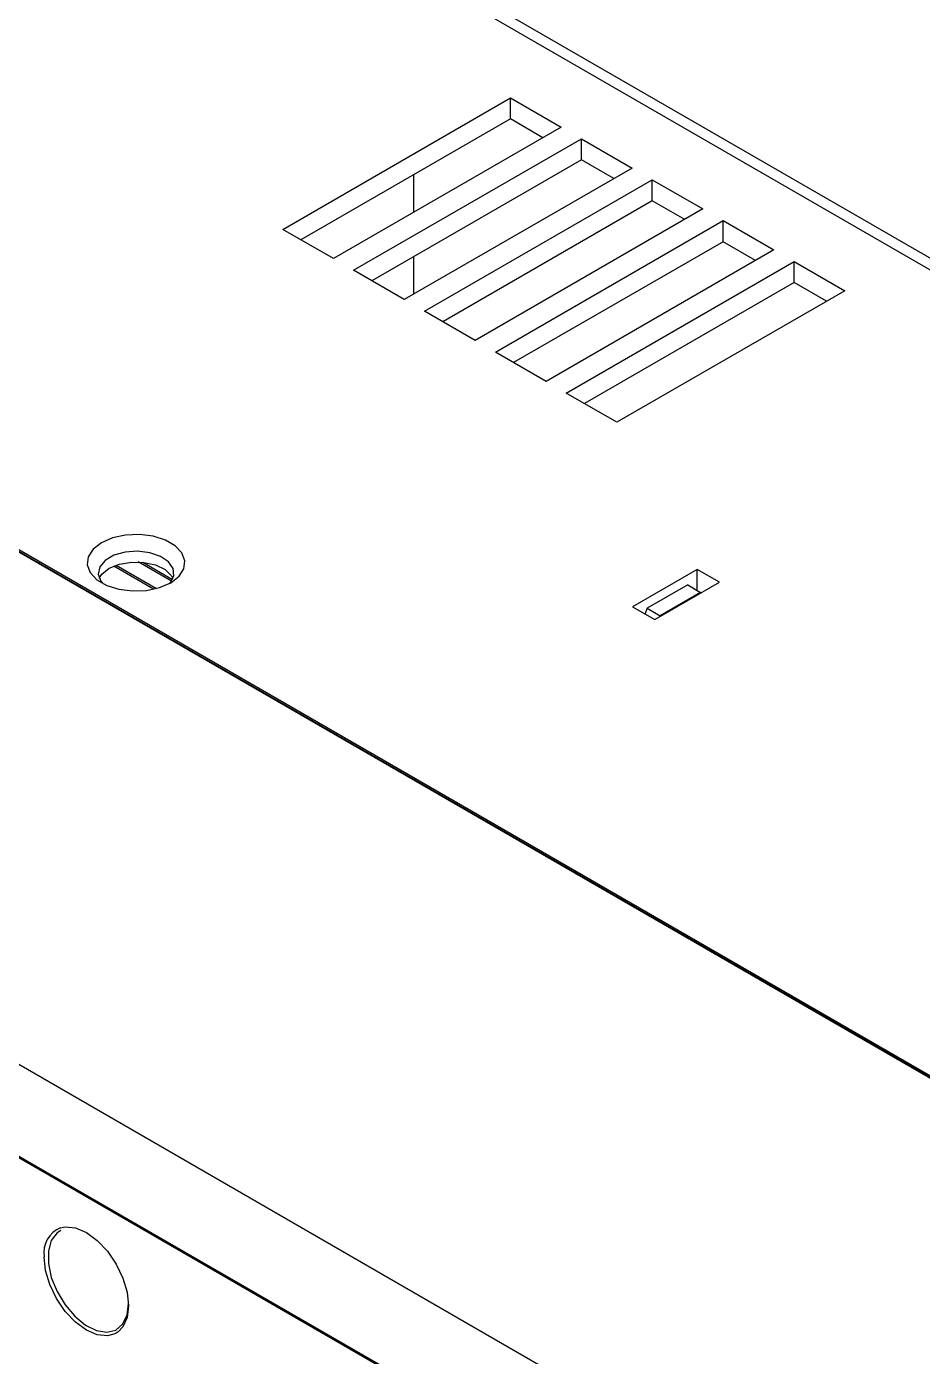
# Model space of a CAD drawing. Header units: inches. Extents: x 5 to 105, y 0 to 80.
# Drawn here: x 59.677 to 62.55, y 50.999 to 55.265 of the extents above; entities that cross this region are included whole.
import ezdxf

# ---------------------------------------------------------------- set-up
doc = ezdxf.new("R2010")
doc.units = ezdxf.units.IN
doc.header["$MEASUREMENT"] = 0

msp = doc.modelspace()

# ---------------------------------------------------------------- linework, layer by layer
for p, q in [((66.8489, 49.4243), (17.0335, 78.1821)), ((66.8533, 49.4246), (17.0379, 78.1825)), ((66.2057, 49.803), (17.7088, 77.7997)), ((15.5047, 77.4224), (65.3201, 48.6645)), ((65.4925, 52.8003), (22.9008, 77.388)), ((65.546, 52.8073), (22.9594, 77.3921)), ((15.4523, 77.1577), (65.2677, 48.3999)), ((15.4541, 77.1521), (65.2695, 48.3943)), ((60.4987, 54.6146), (61.2294, 55.0364)), ((61.2294, 55.0364), (61.3918, 54.9427)), ((61.2294, 54.9689), (61.2294, 55.0364)), ((61.2294, 54.9689), (60.5572, 54.5808)), ((61.3333, 54.9089), (61.2294, 54.9689)), ((61.3918, 54.9427), (60.6611, 54.5209)), ((60.726, 54.4834), (61.4567, 54.9052)), ((61.4567, 54.9052), (61.6191, 54.8114)), ((61.4567, 54.8377), (61.4567, 54.9052)), ((61.4567, 54.8377), (60.7845, 54.4496)), ((61.5606, 54.7777), (61.4567, 54.8377)), ((61.6191, 54.8114), (60.8884, 54.3896)), ((60.9181, 54.7892), (60.9181, 54.6692)), ((60.9534, 54.3521), (61.684, 54.7739)), ((61.684, 54.7739), (61.8464, 54.6802)), ((61.684, 54.7064), (61.684, 54.7739)), ((61.684, 54.7064), (61.0118, 54.3184)), ((61.7879, 54.6465), (61.684, 54.7064)), ((61.8464, 54.6802), (61.1157, 54.2584)), ((60.6611, 54.5209), (60.4987, 54.6146)), ((61.1807, 54.2209), (61.9114, 54.6427)), ((61.9114, 54.6427), (62.0737, 54.549)), ((61.9114, 54.5752), (61.9114, 54.6427)), ((61.9114, 54.5752), (61.2391, 54.1872)), ((62.0153, 54.5152), (61.9114, 54.5752)), ((60.9181, 54.5268), (60.9181, 54.4068)), ((62.0737, 54.549), (61.3431, 54.1272)), ((60.8884, 54.3896), (60.726, 54.4834)), ((61.408, 54.0897), (62.1387, 54.5115)), ((62.1387, 54.5115), (62.301, 54.4178)), ((62.1387, 54.444), (62.1387, 54.5115)), ((62.1387, 54.444), (61.4665, 54.0559)), ((62.2426, 54.384), (62.1387, 54.444)), ((62.301, 54.4178), (61.5704, 53.9959)), ((61.1157, 54.2584), (60.9534, 54.3521)), ((61.3431, 54.1272), (61.1807, 54.2209)), ((61.5704, 53.9959), (61.408, 54.0897)), ((59.9644, 53.5377), (60.0938, 53.463)), ((60.1417, 53.4865), (60.0352, 53.548)), ((60.0499, 53.547), (60.145, 53.4921)), ((60.0847, 53.4607), (59.9567, 53.5346)), ((61.8281, 53.524), (61.6202, 53.404)), ((61.8995, 53.4827), (61.8281, 53.524)), ((61.8281, 53.4566), (61.8281, 53.524)), ((61.7979, 53.4741), (61.668, 53.3991)), ((61.6917, 53.3628), (61.8995, 53.4827)), ((61.7979, 53.4741), (61.8388, 53.4504)), ((61.8388, 53.4504), (61.7089, 53.3754)), ((61.8412, 53.4491), (61.8388, 53.4504)), ((61.6202, 53.404), (61.6917, 53.3628)), ((61.668, 53.3991), (61.6603, 53.3809)), ((61.668, 53.3991), (61.7089, 53.3754)), ((61.7089, 53.3754), (61.7073, 53.3718))]:
    msp.add_line(p, q)
at = {"flags": 128}
for points in [[(60.1394, 53.4813), (60.1662, 53.5019), (60.1818, 53.5261), (60.185, 53.5518), (60.1755, 53.5771), (60.1541, 53.5997), (60.1225, 53.618), (60.0832, 53.6303), (60.0395, 53.6358), (59.9949, 53.634), (59.9531, 53.6249), (59.9173, 53.6095), (59.8905, 53.5888), (59.8749, 53.5646), (59.8717, 53.5389), (59.8812, 53.5137), (59.9026, 53.491), (59.9342, 53.4728), (59.9734, 53.4604), (60.0171, 53.4549), (60.0617, 53.4568), (60.1036, 53.4658), (60.1394, 53.4813)], [(60.1359, 53.4793), (60.1377, 53.4813), (60.1491, 53.5035), (60.1474, 53.5266), (60.1329, 53.5481), (60.107, 53.5658), (60.0726, 53.5776), (60.0334, 53.5823), (59.9936, 53.5795), (59.9576, 53.5693), (59.9293, 53.553), (59.9117, 53.5322), (59.9067, 53.5092), (59.915, 53.4866), (59.9207, 53.4793)], [(59.9423, 53.5275), (59.9749, 53.541), (60.0133, 53.5476), (60.0533, 53.5466), (60.0906, 53.5382), (60.1212, 53.5233), (60.1417, 53.5034), (60.1464, 53.495)], [(59.9103, 53.495), (59.919, 53.5087), (59.9423, 53.5275)], [(59.7872, 51.4036), (59.7749, 51.3955), (59.7566, 51.3714), (59.7472, 51.3378), (59.7472, 51.2972), (59.7566, 51.2526), (59.7749, 51.2074), (59.8006, 51.1648), (59.8318, 51.1282), (59.8662, 51.1), (59.9013, 51.0826), (59.9344, 51.077), (59.9631, 51.0839), (59.9853, 51.1025), (59.9993, 51.1317), (60.0041, 51.1691)], [(59.7862, 51.4119), (59.8011, 51.4148), (59.8338, 51.4116), (59.8689, 51.3966), (59.904, 51.371), (59.9367, 51.3365), (59.9647, 51.2954), (59.9863, 51.2506), (59.9998, 51.205), (60.0044, 51.1618), (59.9998, 51.124), (59.9863, 51.0941), (59.9709, 51.0781)], [(59.9568, 51.0702), (59.9367, 51.0654), (59.904, 51.0686), (59.8689, 51.0836), (59.8338, 51.1091), (59.8011, 51.1437), (59.773, 51.1847), (59.7515, 51.2296), (59.7379, 51.2752), (59.7333, 51.3184)], [(59.9709, 51.0781), (59.9647, 51.0741), (59.9568, 51.0702)]]:
    msp.add_lwpolyline(points, dxfattribs=at)
msp.add_arc((59.8198, 51.3312), 0.0874, 112.6449, 188.4207)

doc.saveas('drawing.dxf')
